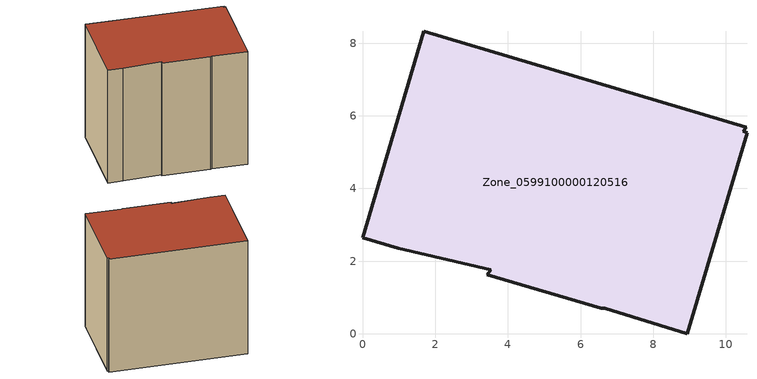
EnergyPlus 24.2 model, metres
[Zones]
Zone_0599100000120516
 floor ground (C_G): 3.53,1.76 0.98,2.35 0,2.64 1.69,8.33 10.56,5.69 10.48,5.57 10.58,5.54 8.94,0 6.67,0.7 6.56,0.7 3.44,1.62 z0.38
 wall outside (C_F): 0.98,2.35 3.53,1.76 3.44,1.62 6.56,0.7 6.67,0.7 8.94,0 10.58,5.54 10.48,5.57 10.56,5.69 1.69,8.33 0,2.64 0.98,2.35 z0.38:8.89
 roof outside (C_R): 3.44,1.62 6.56,0.7 6.67,0.7 8.94,0 10.58,5.54 10.48,5.57 10.56,5.69 1.69,8.33 0,2.64 0.98,2.35 3.53,1.76 z8.89
[BUILDING]
Pand.0599100000120516: North Axis=0; Terrain=City; Loads Convergence Tolerance Value=0.04; Temperature Convergence Tolerance Value=0.4; Solar Distribution=FullExterior; Maximum Number of Warmup Days=25; Minimum Number of Warmup Days=1
[Site:Location]
Rotterdam.The.Hague.AP_ZH_NLD Design_Conditions: Latitude=51.96; Longitude=4.45; Time Zone=1; Elevation=-4.5
[SITE:GROUNDTEMPERATURE:BUILDINGSURFACE]
18, 18, 18, 18, 18, 18, 18, 18, 18, 18, 18, 18
[MATERIAL] Thermal Absorptance=0.9; Solar Absorptance=0.7; Visible Absorptance=0.7
Name | Roughness | Thickness | Conductivity | Density | Specific Heat
G.TC.1975-1991 | MediumSmooth | 0.15 | 0.288461 | 540 | 1210
F.TC.1975-1991 | Rough | 0.3 | 0.230769 | 1920 | 840
R.TC.1975-1991 | MediumRough | 0.2 | 0.153846 | 1500 | 1000
[CONSTRUCTION]
C_G: G.TC.1975-1991
C_F: F.TC.1975-1991
C_R: R.TC.1975-1991
[ZONE]
Zone_0599100000120516: Type=1; Multiplier=1; Ceiling Height=Autocalculate; Volume=Autocalculate; Floor Area=autocalculate; Part of Total Floor Area=Yes
[ZONEINFILTRATION:DESIGNFLOWRATE]
Infil_Zone_0599100000120516: Zone or ZoneList or Space or SpaceList=Zone_0599100000120516; Schedule=AlwaysOn; Design Flow Rate Calculation Method=Flow/Area; Flow Rate per Floor Area=0.003; Constant Term Coefficient=1; Temperature Term Coefficient=0; Velocity Term Coefficient=0; Velocity Squared Term Coefficient=0
[HVACTEMPLATE:ZONE:IDEALLOADSAIRSYSTEM]
Zone_0599100000120516: Maximum Heating Supply Air Temperature=50; Minimum Cooling Supply Air Temperature=13; Maximum Heating Supply Air Humidity Ratio=0.0156; Minimum Cooling Supply Air Humidity Ratio=0.0077; Heating Limit=NoLimit; Cooling Limit=NoLimit; Dehumidification Control Type=ConstantSensibleHeatRatio; Cooling Sensible Heat Ratio=0.7; Dehumidification Setpoint=60; Humidification Control Type=None; Humidification Setpoint=30; Outdoor Air Method=None; Outdoor Air Flow Rate per Person=0.00944; Outdoor Air Flow Rate per Zone Floor Area=0; Outdoor Air Flow Rate per Zone=0; Demand Controlled Ventilation Type=None; Outdoor Air Economizer Type=NoEconomizer; Heat Recovery Type=None; Sensible Heat Recovery Effectiveness=0.7; Latent Heat Recovery Effectiveness=0.65
[ZONECONTROL:THERMOSTAT]
ThermostatControl_Zone_0599100000120516: Zone or ZoneList=Zone_0599100000120516; Control Type Schedule=DualSetpointControlType; Control 1=Thermostat_Zone_0599100000120516; Temperature Difference Between Cutout And Setpoint=0
[THERMOSTATSETPOINT:DUALSETPOINT]
Thermostat_Zone_0599100000120516: Heating Setpoint Temperature Schedule=HeatingSetpoint_Zone_0599100000120516; Cooling Setpoint Temperature Schedule=CoolingSetpoint_Zone_0599100000120516
[SCHEDULE:COMPACT]
HeatingSetpoint_Zone_0599100000120516: Through: 12/31, For: AllDays, Until: 24:00, 21
CoolingSetpoint_Zone_0599100000120516: Through: 12/31, For: AllDays, Until: 24:00, 24
DualSetpointControlType: Through: 12/31, For: AllDays, Until: 24:00, 4
AlwaysOn: Through: 12/31, For: AllDays, Until: 24:00, 1
